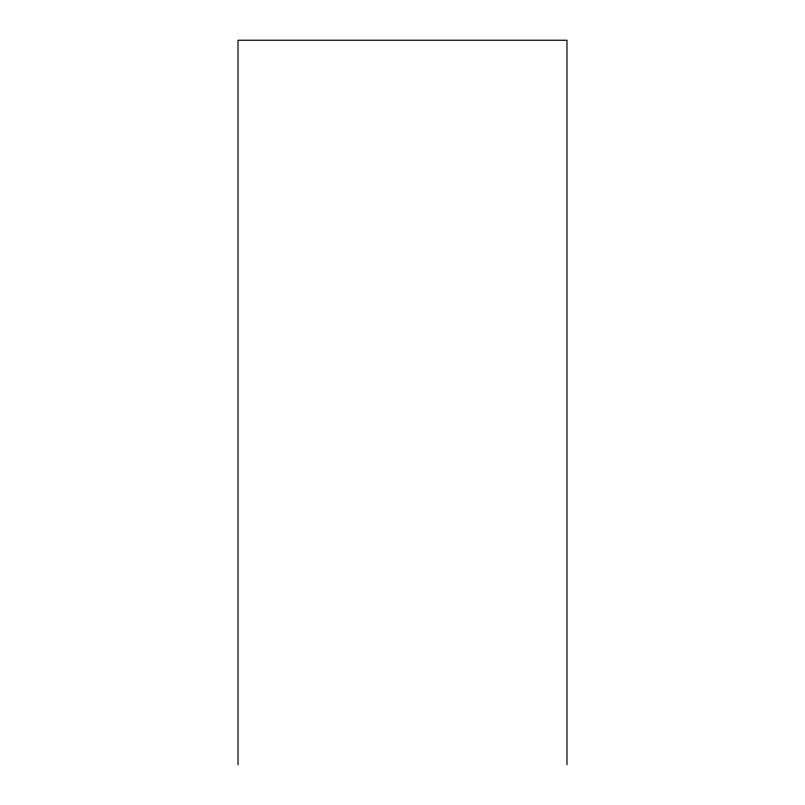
<?xml version="1.0" encoding="UTF-8"?>
<svg xmlns="http://www.w3.org/2000/svg" width="805" height="805" viewBox="0 0 805 805"><rect width="100%" height="100%" fill="white"/><g stroke="black" fill="none" stroke-linecap="round" stroke-linejoin="round"><path stroke-width="1.21" d="M566.972 764.75L566.972 40.25L238.028 40.25L238.028 764.75"/></g></svg>
